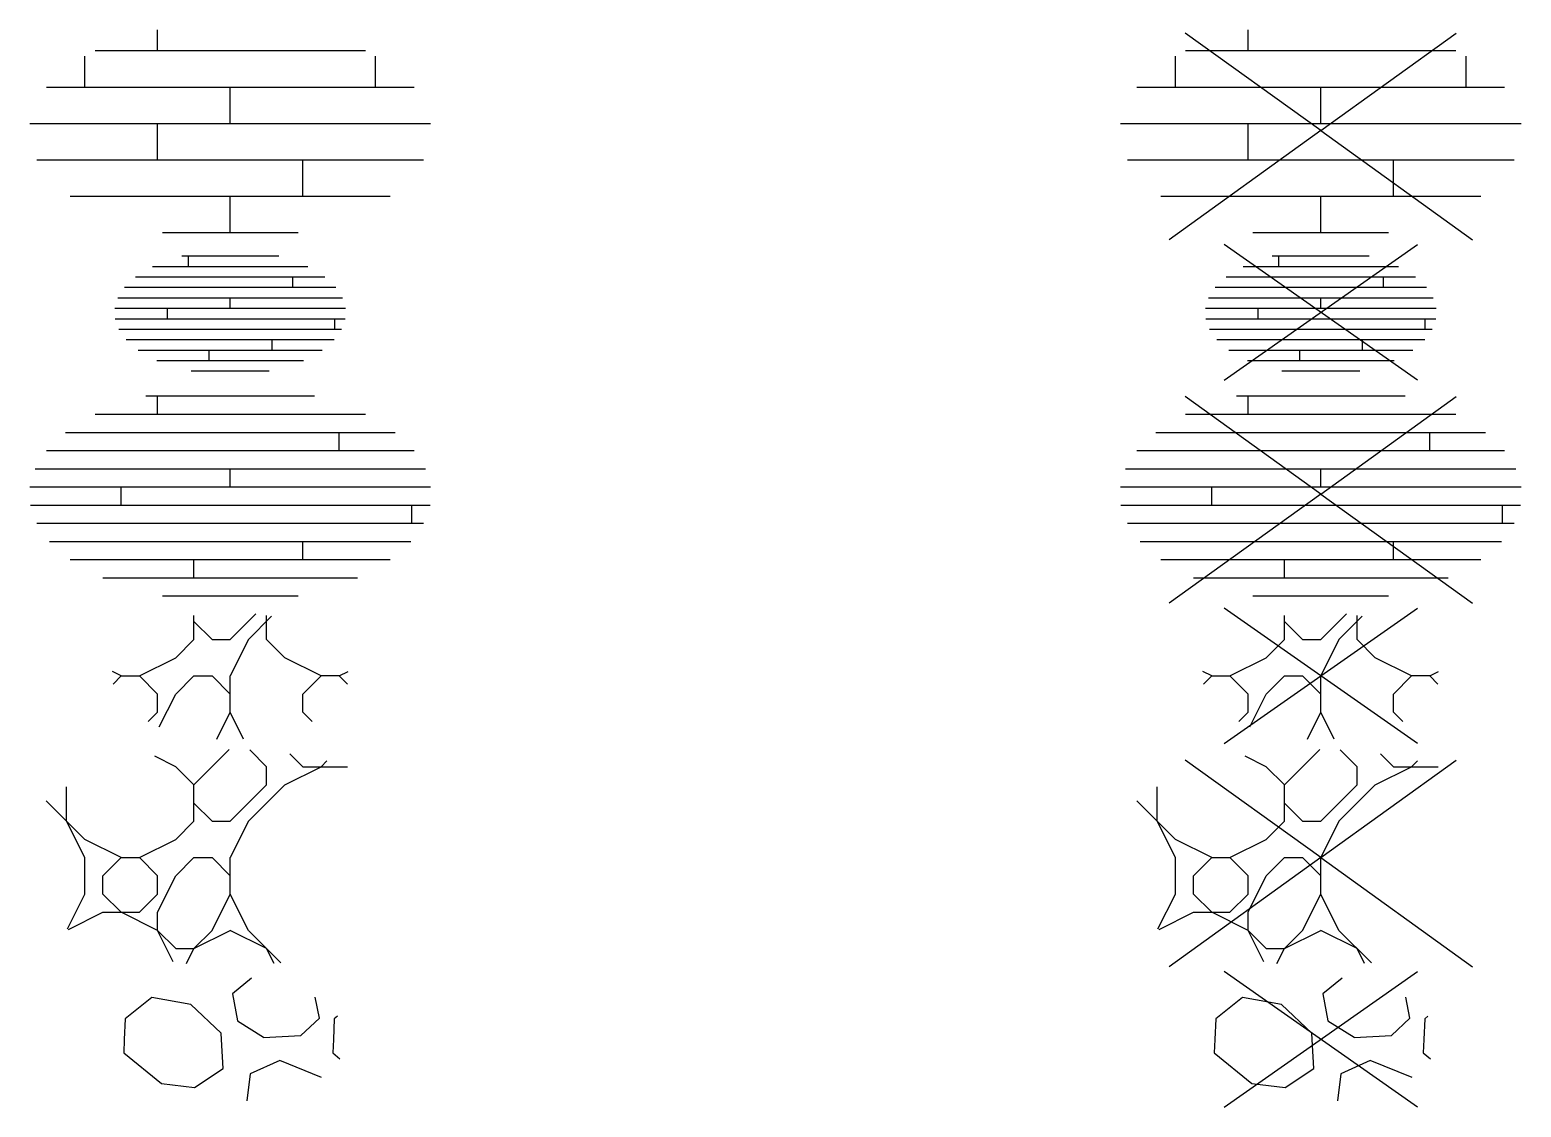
# Model space of a CAD drawing. Header units: metres. Extents: x -77 to 448, y 4806 to 5239.
# Drawn here: x -35.9 to -27.7, y 5001.63 to 5007.55 of the extents above; entities that cross this region are included whole.
import ezdxf
from ezdxf.enums import TextEntityAlignment as Align

# ---------------------------------------------------------------- set-up
doc = ezdxf.new("R2010")
doc.units = ezdxf.units.M
doc.layers.add('V-WE-VH-OPENVERHARDING_STRAATBAKSTEEN-S', color=90, linetype='Continuous', lineweight=25)
doc.styles.add('NLCS-ISO', font='NLCS-ISO.ttf')

# ---------------------------------------------------------------- blocks, each defined once
blk = doc.blocks.new('SVH-NATUURSTEEN_LOSVERBAND_01_KL-SO')
for p, q in [((0.585, 1.681), (0.061, 1.256)), ((0.061, 1.256), (0.196, 0.515)), ((-2.157, 1.153), (-2.887, 0.569)), ((-1.083, 0.958), (-2.157, 1.153)), ((-0.25, 0.171), (-1.083, 0.958)), ((2.452, 0.584), (2.337, 1.159)), ((-2.888, 0.569), (-2.914, 0)), ((0.196, 0.515), (0.92, 0.058)), ((1.944, 0.104), (2.452, 0.584)), ((2.862, 0.569), (2.837, 0)), ((2.948, 0.637), (2.863, 0.569)), ((-0.24, 0), (-0.25, 0.171)), ((0.92, 0.057), (1.943, 0.104)), ((-2.914, 0), (-2.93, -0.37)), ((-2.93, -0.37), (-1.893, -1.213)), ((-0.193, -0.799), (-0.24, 0)), ((2.837, 0), (2.82, -0.37)), ((2.82, -0.37), (3.019, -0.532)), ((-0.978, -1.322), (-0.193, -0.799)), ((1.361, -0.583), (0.549, -0.948)), ((2.515, -1.045), (1.361, -0.583)), ((-1.894, -1.213), (-0.978, -1.323)), ((0.549, -0.948), (0.456, -1.693))]:
    blk.add_line(p, q)
at = {"style": 'NLCS-ISO'}
blk.add_attdef('FORMAAT', text='', height=1.8, dxfattribs=at).set_placement((-4.25, 0), align=Align.MIDDLE_RIGHT)
blk.add_attdef('KLEUR', text='', height=1.8, dxfattribs=at).set_placement((4.25, 0), align=Align.MIDDLE_LEFT)
at = {"style": 'NLCS-ISO', "flags": 1}
blk.add_attdef('FUNCTIE', text='', height=1.8, dxfattribs=at).set_placement((0, -2.75), align=Align.TOP_CENTER)
blk = doc.blocks.new('SVH-NATUURSTEEN_LOSVERBAND_02-SO')
for p, q in [((-1, 2), (-0.025, 2.975)), ((1, 2.5), (0.537, 2.963)), ((-1.5, 2.5), (-2.076, 2.788)), ((-1, 2), (-1.5, 2.5)), ((1, 2), (1, 2.5)), ((1.5, 2), (2.5, 2.5)), ((2, 2.5), (1.641, 2.86)), ((2, 2.5), (3.225, 2.5)), ((2.5, 2.5), (2.661, 2.661)), ((-4.5, 1), (-4.5, 1.946)), ((-1, 1), (-1, 2)), ((0, 1), (1, 2)), ((0.5, 1), (1.5, 2)), ((-4, 0.5), (-5.063, 1.563)), ((-0.5, 1), (-1, 1.5)), ((-4, 0), (-4.5, 1)), ((-1.5, 0.5), (-1, 1)), ((-0.5, 1), (0, 1)), ((0.5, 1), (0, 0)), ((-3, 0), (-4, 0.5)), ((-2.5, 0), (-1.5, 0.5)), ((-4, -1), (-4, 0)), ((-3.5, -0.5), (-3, 0)), ((-3, 0), (-2.5, 0)), ((-2, -0.5), (-2.5, 0)), ((-1.5, -0.5), (-1, 0)), ((-1, 0), (-0.5, 0)), ((0, -0.5), (-0.5, 0)), ((0, -1), (0, 0)), ((-3, 0), (-2.5, 0)), ((-3.5, -1), (-3.5, -0.5)), ((-2, -1), (-2, -0.5)), ((-2, -1.5), (-1.5, -0.5)), ((0, -1), (0, -0.5)), ((-4.479, -1.958), (-4, -1)), ((-3, -1.5), (-3.5, -1)), ((-2.5, -1.5), (-2, -1)), ((-0.5, -2), (0, -1)), ((0.5, -2), (0, -1)), ((-4.45, -1.975), (-3.5, -1.5)), ((-3.5, -1.5), (-2.5, -1.5)), ((-2, -2), (-3, -1.5)), ((-2, -2), (-2, -1.5)), ((-1.5, -2.5), (-2, -2)), ((-1.565, -2.87), (-2, -2)), ((-1, -2.5), (-0.5, -2)), ((-1, -2.5), (0, -2)), ((1, -2.5), (0, -2)), ((1, -2.5), (0, -2)), ((1.392, -2.892), (0.5, -2)), ((-1.5, -2.5), (-1, -2.5)), ((-1.207, -2.913), (-1, -2.5)), ((1.207, -2.913), (1, -2.5))]:
    blk.add_line(p, q)
at = {"style": 'NLCS-ISO'}
blk.add_attdef('FORMAAT', text='', height=1.8, dxfattribs=at).set_placement((-6.621, -0.096), align=Align.MIDDLE_RIGHT)
blk.add_attdef('KLEUR', text='', height=1.8, dxfattribs=at).set_placement((6.429, -0.096), align=Align.MIDDLE_LEFT)
at = {"style": 'NLCS-ISO', "flags": 1}
blk.add_attdef('FUNCTIE', text='', height=1.8, dxfattribs=at).set_placement((0, -3.975), align=Align.TOP_CENTER)
blk = doc.blocks.new('SVH-NATUURSTEEN_LOSVERBAND_02_KL-SO')
for p, q in [((-1, 1), (-1, 1.665)), ((0, 1), (0.707, 1.708)), ((1, 1), (1, 1.665)), ((-0.5, 1), (-1, 1.5)), ((0.5, 1), (1.138, 1.639)), ((-1.5, 0.5), (-1, 1)), ((-0.5, 1), (0, 1)), ((0.5, 1), (0, 0)), ((1.5, 0.5), (1, 1)), ((-2.5, 0), (-1.5, 0.5)), ((2.5, 0), (1.5, 0.5)), ((-3, 0), (-3.241, 0.121)), ((-3.223, -0.223), (-3, 0)), ((-3, 0), (-2.5, 0)), ((-2, -0.5), (-2.5, 0)), ((-1.5, -0.5), (-1, 0)), ((-1, 0), (-0.5, 0)), ((0, -0.5), (-0.5, 0)), ((0, -1), (0, 0)), ((2, -0.5), (2.5, 0)), ((3, 0), (2.5, 0)), ((3, 0), (3.241, 0.121)), ((3.223, -0.223), (3, 0)), ((-3, 0), (-2.5, 0)), ((3, 0), (2.5, 0)), ((-2, -1), (-2, -0.5)), ((-1.95, -1.4), (-1.5, -0.5)), ((0, -1), (0, -0.5)), ((2, -1), (2, -0.5)), ((-2.258, -1.258), (-2, -1)), ((-0.369, -1.738), (0, -1)), ((0.369, -1.738), (0, -1)), ((2.258, -1.258), (2, -1))]:
    blk.add_line(p, q)
at = {"style": 'NLCS-ISO'}
blk.add_attdef('FORMAAT', text='', height=1.8, dxfattribs=at).set_placement((-4.25, 0), align=Align.MIDDLE_RIGHT)
blk.add_attdef('KLEUR', text='', height=1.8, dxfattribs=at).set_placement((4.25, 0), align=Align.MIDDLE_LEFT)
at = {"style": 'NLCS-ISO', "flags": 1}
blk.add_attdef('FUNCTIE', text='', height=1.8, dxfattribs=at).set_placement((0, -2.75), align=Align.TOP_CENTER)
blk = doc.blocks.new('SVH-PLANKEN_01-SO')
for p, q in [((-2.32, 2.7), (2.32, 2.7)), ((-2, 2.2), (-2, 2.7)), ((-3.719, 2.2), (3.719, 2.2)), ((-4.534, 1.7), (4.534, 1.7)), ((3, 1.2), (3, 1.7)), ((-5.056, 1.2), (5.056, 1.2)), ((-5.37, 0.7), (5.37, 0.7)), ((0, 0.2), (0, 0.7)), ((-5.513, 0.2), (5.513, 0.2)), ((-3, 0), (-3, 0.2)), ((-3, -0.3), (-3, 0)), ((-5.497, -0.3), (5.497, -0.3)), ((5, -0.8), (5, -0.3)), ((-5.321, -0.8), (5.321, -0.8)), ((-4.97, -1.3), (4.97, -1.3)), ((2, -1.8), (2, -1.3)), ((-4.399, -1.8), (4.399, -1.8)), ((-1, -2.3), (-1, -1.8)), ((-3.504, -2.3), (3.504, -2.3)), ((-1.867, -2.8), (1.867, -2.8))]:
    blk.add_line(p, q)
at = {"style": 'NLCS-ISO'}
blk.add_attdef('FORMAAT', text='', height=1.8, dxfattribs=at).set_placement((-6.621, -0.096), align=Align.MIDDLE_RIGHT)
blk.add_attdef('KLEUR', text='', height=1.8, dxfattribs=at).set_placement((6.429, -0.096), align=Align.MIDDLE_LEFT)
at = {"style": 'NLCS-ISO', "flags": 1}
blk.add_attdef('FUNCTIE', text='', height=1.8, dxfattribs=at).set_placement((0, -3.975), align=Align.TOP_CENTER)
blk = doc.blocks.new('SVH-PLANKEN_01_KL-SO')
for p, q in [((-2.139, 1.265), (2.139, 1.265)), ((-1.334, 1.552), (1.334, 1.552)), ((-1.15, 1.265), (-1.15, 1.552)), ((-2.607, 0.977), (2.607, 0.977)), ((1.725, 0.69), (1.725, 0.977)), ((-2.907, 0.69), (2.907, 0.69)), ((-3.17, 0.115), (3.17, 0.115)), ((-3.088, 0.403), (3.088, 0.403)), ((-1.725, 0), (-1.725, 0.115)), ((-1.725, -0.173), (-1.725, 0)), ((0, 0.115), (0, 0.403)), ((-3.161, -0.173), (3.161, -0.173)), ((2.875, -0.46), (2.875, -0.173)), ((-3.06, -0.46), (3.06, -0.46)), ((-2.858, -0.748), (2.858, -0.748)), ((1.15, -1.035), (1.15, -0.748)), ((-2.529, -1.035), (2.529, -1.035)), ((-0.575, -1.323), (-0.575, -1.035)), ((-2.015, -1.323), (2.015, -1.323)), ((-1.074, -1.61), (1.074, -1.61))]:
    blk.add_line(p, q)
at = {"style": 'NLCS-ISO'}
blk.add_attdef('FORMAAT', text='', height=1.8, dxfattribs=at).set_placement((-4.25, 0.115), align=Align.MIDDLE_RIGHT)
blk.add_attdef('KLEUR', text='', height=1.8, dxfattribs=at).set_placement((4.25, 0.115), align=Align.MIDDLE_LEFT)
at = {"style": 'NLCS-ISO', "flags": 1}
blk.add_attdef('FUNCTIE', text='', height=1.8, dxfattribs=at).set_placement((0, -2.635), align=Align.TOP_CENTER)
blk = doc.blocks.new('SVH-PLANKEN_02-SO')
for p, q in [((-2, 2.2), (-2, 2.773)), ((-4, 1.2), (-4, 2.052)), ((-3.719, 2.2), (0, 2.2)), ((0, 2.2), (3.719, 2.2)), ((4, 1.2), (4, 2.052)), ((-5.056, 1.2), (0, 1.2)), ((0, 1.2), (5.056, 1.2)), ((0, 0.2), (0, 1.2)), ((-5.512, 0.2), (0, 0.2)), ((-2, 0), (-2, 0.2)), ((0, 0.2), (5.512, 0.2)), ((-2, -0.8), (-2, 0)), ((-5.321, -0.8), (0, -0.8)), ((0, -0.8), (5.321, -0.8)), ((2, -1.8), (2, -0.8)), ((-4.399, -1.8), (0, -1.8)), ((0, -1.8), (4.399, -1.8)), ((0, -2.8), (0, -1.8)), ((-1.867, -2.8), (0, -2.8)), ((0, -2.8), (1.867, -2.8))]:
    blk.add_line(p, q)
at = {"style": 'NLCS-ISO'}
blk.add_attdef('FORMAAT', text='', height=1.8, dxfattribs=at).set_placement((-6.621, -0.096), align=Align.MIDDLE_RIGHT)
blk.add_attdef('KLEUR', text='', height=1.8, dxfattribs=at).set_placement((6.429, -0.096), align=Align.MIDDLE_LEFT)
at = {"style": 'NLCS-ISO', "flags": 1}
blk.add_attdef('FUNCTIE', text='', height=1.8, dxfattribs=at).set_placement((0, -3.975), align=Align.TOP_CENTER)
blk = doc.blocks.new('V-SVH-NATUURSTEEN_LOSVERBAND_01_KL-SO')
for p, q in [((-2.662, -1.864), (2.662, 1.864)), ((2.662, -1.864), (-2.662, 1.864)), ((0.585, 1.681), (0.061, 1.256)), ((0.061, 1.256), (0.196, 0.515)), ((-2.157, 1.153), (-2.887, 0.569)), ((-1.083, 0.958), (-2.157, 1.153)), ((-0.25, 0.171), (-1.083, 0.958)), ((2.452, 0.584), (2.337, 1.159)), ((-2.888, 0.569), (-2.914, 0)), ((0.196, 0.515), (0.92, 0.058)), ((1.944, 0.104), (2.452, 0.584)), ((2.862, 0.569), (2.837, 0)), ((2.948, 0.637), (2.863, 0.569)), ((-0.24, 0), (-0.25, 0.171)), ((0.92, 0.057), (1.943, 0.104)), ((-2.914, 0), (-2.93, -0.37)), ((-2.93, -0.37), (-1.893, -1.213)), ((-0.193, -0.799), (-0.24, 0)), ((2.837, 0), (2.82, -0.37)), ((2.82, -0.37), (3.019, -0.532)), ((-0.978, -1.322), (-0.193, -0.799)), ((1.361, -0.583), (0.549, -0.948)), ((2.515, -1.045), (1.361, -0.583)), ((-1.894, -1.213), (-0.978, -1.323)), ((0.549, -0.948), (0.456, -1.693))]:
    blk.add_line(p, q)
at = {"style": 'NLCS-ISO'}
blk.add_attdef('FORMAAT', text='', height=1.8, dxfattribs=at).set_placement((-4.25, 0), align=Align.MIDDLE_RIGHT)
blk.add_attdef('KLEUR', text='', height=1.8, dxfattribs=at).set_placement((4.25, 0), align=Align.MIDDLE_LEFT)
at = {"style": 'NLCS-ISO', "flags": 1}
blk.add_attdef('FUNCTIE', text='', height=1.8, dxfattribs=at).set_placement((0, -2.75), align=Align.TOP_CENTER)
blk = doc.blocks.new('V-SVH-NATUURSTEEN_LOSVERBAND_02-SO')
for p, q in [((-1, 2), (-0.025, 2.975)), ((1, 2.5), (0.537, 2.963)), ((0, 0), (-3.728, 2.684)), ((-1.5, 2.5), (-2.076, 2.788)), ((-1, 2), (-1.5, 2.5)), ((0, 0), (3.728, 2.684)), ((1, 2), (1, 2.5)), ((1.5, 2), (2.5, 2.5)), ((2, 2.5), (1.641, 2.86)), ((2, 2.5), (3.225, 2.5)), ((2.5, 2.5), (2.661, 2.661)), ((-4.5, 1), (-4.5, 1.946)), ((-1, 1), (-1, 2)), ((0, 1), (1, 2)), ((0.5, 1), (1.5, 2)), ((-4, 0.5), (-5.063, 1.563)), ((-0.5, 1), (-1, 1.5)), ((-4, 0), (-4.5, 1)), ((-1.5, 0.5), (-1, 1)), ((-0.5, 1), (0, 1)), ((0.5, 1), (0, 0)), ((-3, 0), (-4, 0.5)), ((-2.5, 0), (-1.5, 0.5)), ((0, 0), (-4.172, -3.003)), ((-4, -1), (-4, 0)), ((-3.5, -0.5), (-3, 0)), ((-3, 0), (-2.5, 0)), ((-2, -0.5), (-2.5, 0)), ((-1.5, -0.5), (-1, 0)), ((-1, 0), (-0.5, 0)), ((0, -0.5), (-0.5, 0)), ((0, -1), (0, 0)), ((-3, 0), (-2.5, 0)), ((0, 0), (4.172, -3.003)), ((-3.5, -1), (-3.5, -0.5)), ((-2, -1), (-2, -0.5)), ((-2, -1.5), (-1.5, -0.5)), ((0, -1), (0, -0.5)), ((-4.479, -1.958), (-4, -1)), ((-3, -1.5), (-3.5, -1)), ((-2.5, -1.5), (-2, -1)), ((-0.5, -2), (0, -1)), ((0.5, -2), (0, -1)), ((-4.45, -1.975), (-3.5, -1.5)), ((-3.5, -1.5), (-2.5, -1.5)), ((-2, -2), (-3, -1.5)), ((-2, -2), (-2, -1.5)), ((-1.5, -2.5), (-2, -2)), ((-1.565, -2.87), (-2, -2)), ((-1, -2.5), (-0.5, -2)), ((-1, -2.5), (0, -2)), ((1, -2.5), (0, -2)), ((1, -2.5), (0, -2)), ((1.392, -2.892), (0.5, -2)), ((-1.5, -2.5), (-1, -2.5)), ((-1.207, -2.913), (-1, -2.5)), ((1.207, -2.913), (1, -2.5))]:
    blk.add_line(p, q)
at = {"style": 'NLCS-ISO'}
blk.add_attdef('KLEUR', text='', height=1.8, dxfattribs=at).set_placement((6.95, 0), align=Align.MIDDLE_LEFT)
at = {"style": 'NLCS-ISO', "flags": 1}
blk.add_attdef('FUNCTIE', text='', height=1.8, dxfattribs=at).set_placement((0, -3.975), align=Align.TOP_CENTER)
blk = doc.blocks.new('V-SVH-NATUURSTEEN_LOSVERBAND_02_KL-SO')
for p, q in [((-2.662, -1.864), (2.662, 1.864)), ((2.662, -1.864), (-2.662, 1.864)), ((-1, 1), (-1, 1.665)), ((0, 1), (0.707, 1.708)), ((1, 1), (1, 1.665)), ((-0.5, 1), (-1, 1.5)), ((0.5, 1), (1.138, 1.639)), ((-1.5, 0.5), (-1, 1)), ((-0.5, 1), (0, 1)), ((0.5, 1), (0, 0)), ((1.5, 0.5), (1, 1)), ((-2.5, 0), (-1.5, 0.5)), ((2.5, 0), (1.5, 0.5)), ((-3, 0), (-3.241, 0.121)), ((-3.223, -0.223), (-3, 0)), ((-3, 0), (-2.5, 0)), ((-2, -0.5), (-2.5, 0)), ((-1.5, -0.5), (-1, 0)), ((-1, 0), (-0.5, 0)), ((0, -0.5), (-0.5, 0)), ((0, -1), (0, 0)), ((2, -0.5), (2.5, 0)), ((3, 0), (2.5, 0)), ((3, 0), (3.241, 0.121)), ((3.223, -0.223), (3, 0)), ((-3, 0), (-2.5, 0)), ((3, 0), (2.5, 0)), ((-2, -1), (-2, -0.5)), ((-1.95, -1.4), (-1.5, -0.5)), ((0, -1), (0, -0.5)), ((2, -1), (2, -0.5)), ((-2.258, -1.258), (-2, -1)), ((-0.369, -1.738), (0, -1)), ((0.369, -1.738), (0, -1)), ((2.258, -1.258), (2, -1))]:
    blk.add_line(p, q)
at = {"style": 'NLCS-ISO'}
blk.add_attdef('FORMAAT', text='', height=1.8, dxfattribs=at).set_placement((-4.25, 0), align=Align.MIDDLE_RIGHT)
blk.add_attdef('KLEUR', text='', height=1.8, dxfattribs=at).set_placement((4.25, 0), align=Align.MIDDLE_LEFT)
at = {"style": 'NLCS-ISO', "flags": 1}
blk.add_attdef('FUNCTIE', text='', height=1.8, dxfattribs=at).set_placement((0, -2.75), align=Align.TOP_CENTER)
blk = doc.blocks.new('V-SVH-PLANKEN_01-SO')
for p, q in [((0, 0), (-3.728, 2.684)), ((-2.32, 2.7), (2.32, 2.7)), ((-2, 2.2), (-2, 2.7)), ((0, 0), (3.728, 2.684)), ((-3.719, 2.2), (3.719, 2.2)), ((-4.534, 1.7), (4.534, 1.7)), ((3, 1.2), (3, 1.7)), ((-5.056, 1.2), (5.056, 1.2)), ((-5.37, 0.7), (5.37, 0.7)), ((0, 0.2), (0, 0.7)), ((-5.513, 0.2), (5.513, 0.2)), ((0, 0), (-4.172, -3.003)), ((-3, 0), (-3, 0.2)), ((-3, -0.3), (-3, 0)), ((-5.497, -0.3), (5.497, -0.3)), ((0, 0), (4.172, -3.003)), ((5, -0.8), (5, -0.3)), ((-5.321, -0.8), (5.321, -0.8)), ((-4.97, -1.3), (4.97, -1.3)), ((2, -1.8), (2, -1.3)), ((-4.399, -1.8), (4.399, -1.8)), ((-1, -2.3), (-1, -1.8)), ((-3.504, -2.3), (3.504, -2.3)), ((-1.867, -2.8), (1.867, -2.8))]:
    blk.add_line(p, q)
at = {"style": 'NLCS-ISO'}
blk.add_attdef('KLEUR', text='', height=1.8, dxfattribs=at).set_placement((6.525, 0), align=Align.MIDDLE_LEFT)
at = {"style": 'NLCS-ISO', "flags": 1}
blk.add_attdef('FUNCTIE', text='', height=1.8, dxfattribs=at).set_placement((0, -3.975), align=Align.TOP_CENTER)
blk = doc.blocks.new('V-SVH-PLANKEN_01_KL-SO')
for p, q in [((-2.662, -1.864), (2.662, 1.864)), ((2.662, -1.864), (-2.662, 1.864)), ((-2.139, 1.265), (2.139, 1.265)), ((-1.334, 1.552), (1.334, 1.552)), ((-1.15, 1.265), (-1.15, 1.552)), ((-2.607, 0.977), (2.607, 0.977)), ((1.725, 0.69), (1.725, 0.977)), ((-2.907, 0.69), (2.907, 0.69)), ((-3.17, 0.115), (3.17, 0.115)), ((-3.088, 0.403), (3.088, 0.403)), ((-1.725, 0), (-1.725, 0.115)), ((-1.725, -0.173), (-1.725, 0)), ((0, 0.115), (0, 0.403)), ((-3.161, -0.173), (3.161, -0.173)), ((2.875, -0.46), (2.875, -0.173)), ((-3.06, -0.46), (3.06, -0.46)), ((-2.858, -0.748), (2.858, -0.748)), ((1.15, -1.035), (1.15, -0.748)), ((-2.529, -1.035), (2.529, -1.035)), ((-0.575, -1.323), (-0.575, -1.035)), ((-2.015, -1.323), (2.015, -1.323)), ((-1.074, -1.61), (1.074, -1.61))]:
    blk.add_line(p, q)
at = {"style": 'NLCS-ISO'}
blk.add_attdef('FORMAAT', text='', height=1.8, dxfattribs=at).set_placement((-4.25, 0.115), align=Align.MIDDLE_RIGHT)
blk.add_attdef('KLEUR', text='', height=1.8, dxfattribs=at).set_placement((4.25, 0.115), align=Align.MIDDLE_LEFT)
at = {"style": 'NLCS-ISO', "flags": 1}
blk.add_attdef('FUNCTIE', text='', height=1.8, dxfattribs=at).set_placement((0, -2.635), align=Align.TOP_CENTER)
blk = doc.blocks.new('V-SVH-PLANKEN_02-SO')
for p, q in [((0, 0), (-3.728, 2.684)), ((-2, 2.2), (-2, 2.773)), ((0, 0), (3.728, 2.684)), ((-4, 1.2), (-4, 2.052)), ((-3.719, 2.2), (0, 2.2)), ((0, 2.2), (3.719, 2.2)), ((4, 1.2), (4, 2.052)), ((-5.056, 1.2), (0, 1.2)), ((0, 1.2), (5.056, 1.2)), ((0, 0.2), (0, 1.2)), ((-5.512, 0.2), (0, 0.2)), ((0, 0), (-4.172, -3.003)), ((-2, 0), (-2, 0.2)), ((0, 0.2), (5.512, 0.2)), ((-2, -0.8), (-2, 0)), ((0, 0), (4.172, -3.003)), ((-5.321, -0.8), (0, -0.8)), ((0, -0.8), (5.321, -0.8)), ((2, -1.8), (2, -0.8)), ((-4.399, -1.8), (0, -1.8)), ((0, -1.8), (4.399, -1.8)), ((0, -2.8), (0, -1.8)), ((-1.867, -2.8), (0, -2.8)), ((0, -2.8), (1.867, -2.8))]:
    blk.add_line(p, q)
at = {"style": 'NLCS-ISO'}
blk.add_attdef('KLEUR', text='', height=1.8, dxfattribs=at).set_placement((6.525, 0), align=Align.MIDDLE_LEFT)
at = {"style": 'NLCS-ISO', "flags": 1}
blk.add_attdef('FUNCTIE', text='', height=1.8, dxfattribs=at).set_placement((0, -3.975), align=Align.TOP_CENTER)

msp = doc.modelspace()

# ---------------------------------------------------------------- block references
at = {"layer": 'V-WE-VH-OPENVERHARDING_STRAATBAKSTEEN-S', "xscale": 0.2, "yscale": 0.2, "zscale": 0.2}
for name, p in [('SVH-PLANKEN_02-SO', (-34.7985, 5006.9979)), ('V-SVH-PLANKEN_02-SO', (-28.7985, 5006.9979)), ('V-SVH-PLANKEN_01_KL-SO', (-28.7985, 5005.9979)), ('SVH-PLANKEN_01_KL-SO', (-34.7985, 5005.9979)), ('SVH-PLANKEN_01-SO', (-34.7985, 5004.9979)), ('V-SVH-PLANKEN_01-SO', (-28.7985, 5004.9979)), ('SVH-NATUURSTEEN_LOSVERBAND_02_KL-SO', (-34.7985, 5003.9979)), ('V-SVH-NATUURSTEEN_LOSVERBAND_02_KL-SO', (-28.7985, 5003.9979)), ('SVH-NATUURSTEEN_LOSVERBAND_02-SO', (-34.7985, 5002.9979)), ('V-SVH-NATUURSTEEN_LOSVERBAND_02-SO', (-28.7985, 5002.9979)), ('V-SVH-NATUURSTEEN_LOSVERBAND_01_KL-SO', (-28.7985, 5001.9979)), ('SVH-NATUURSTEEN_LOSVERBAND_01_KL-SO', (-34.7985, 5001.9979))]:
    msp.add_blockref(name, p, dxfattribs=at)

doc.saveas('drawing.dxf')
